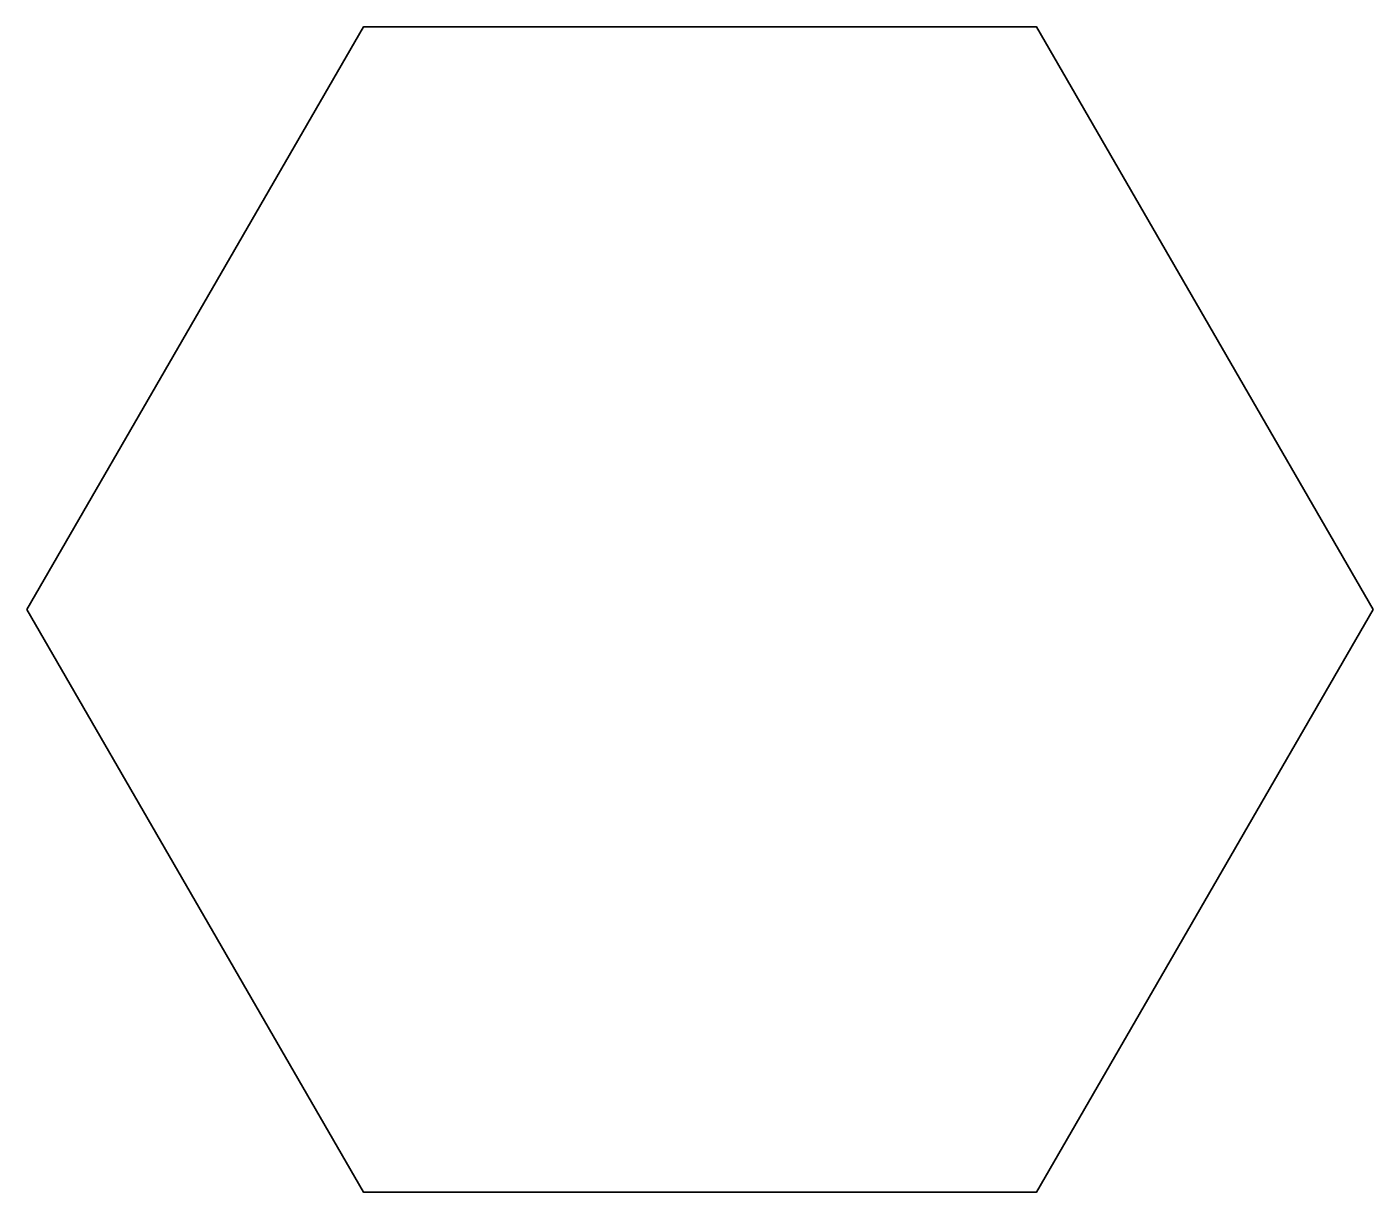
# Model space of a CAD drawing. Extents: x -0.03 to 0.03, y -0.026 to 0.026.
import ezdxf

# ---------------------------------------------------------------- set-up
doc = ezdxf.new("R2010")
doc.units = 0
doc.layers.add('TURRET', color=2, linetype='CONTINUOUS')

msp = doc.modelspace()

# ---------------------------------------------------------------- linework, layer by layer
at = {"layer": 'TURRET'}
for points in [[(-0.015, 0.025981), (-0.03, 0), (-0.03, 0, 0.5), (-0.015, 0.025981, 0.5)], [(0.015, 0.025981), (-0.015, 0.025981), (-0.015, 0.025981, 0.5), (0.015, 0.025981, 0.5)], [(0.03, 0), (0.015, 0.025981), (0.015, 0.025981, 0.5), (0.03, 0, 0.5)], [(-0.03, 0), (-0.015, -0.025981), (-0.015, -0.025981, 0.5), (-0.03, 0, 0.5)], [(0.015, -0.025981), (0.03, 0), (0.03, 0, 0.5), (0.015, -0.025981, 0.5)], [(-0.015, -0.025981), (0.015, -0.025981), (0.015, -0.025981, 0.5), (-0.015, -0.025981, 0.5)]]:
    msp.add_3dface(points, dxfattribs=at)

doc.saveas('drawing.dxf')
